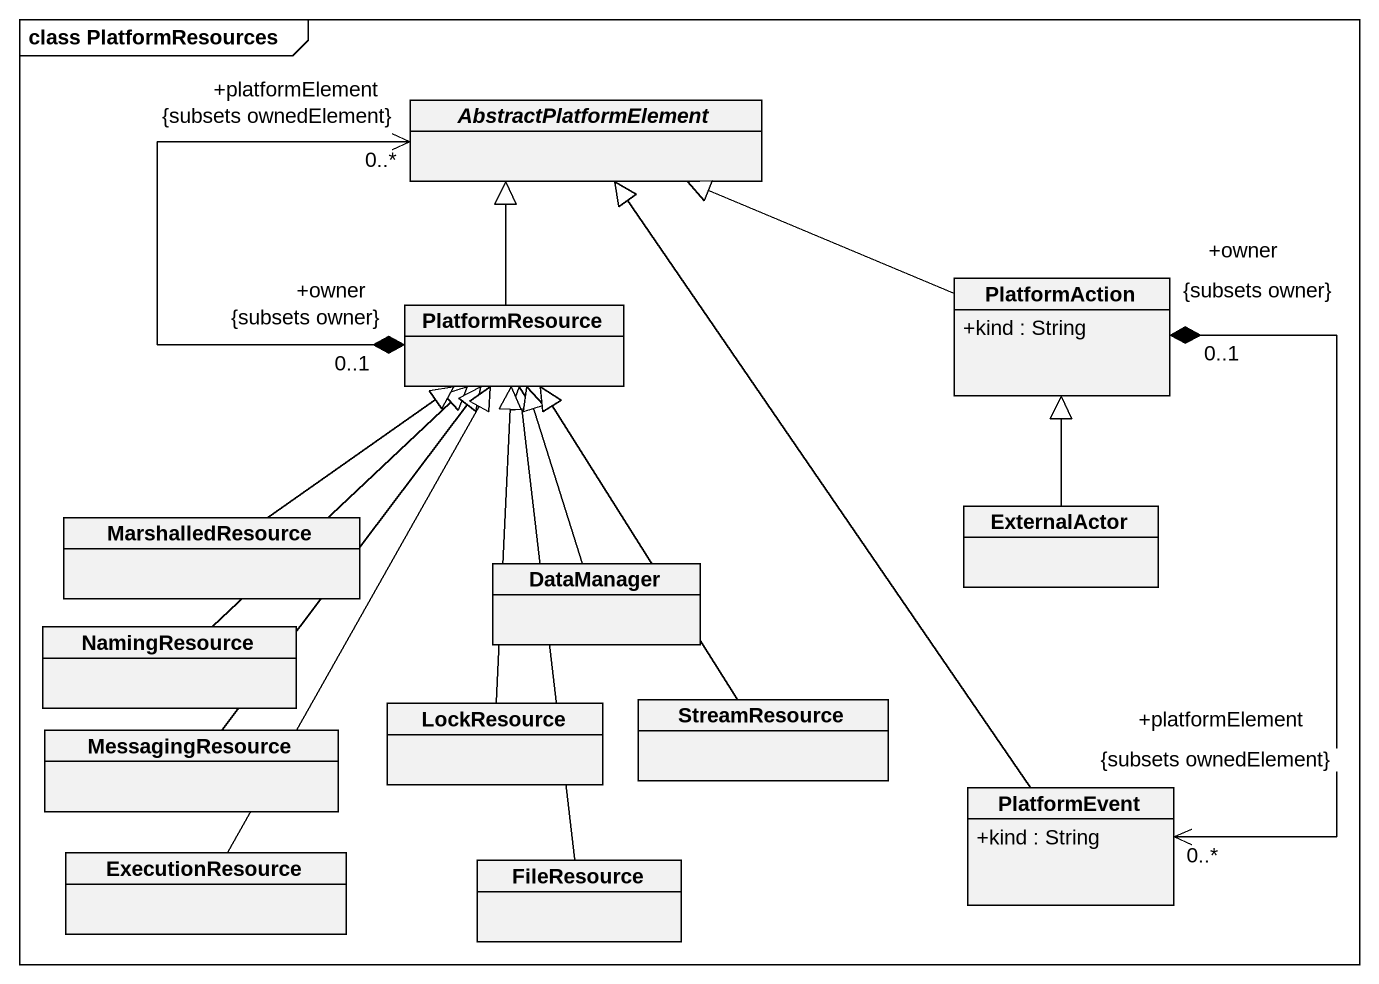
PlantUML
@startuml
mainframe class PlatformResources
hide circle
hide empty members
skinparam classAttributeIconSize 0
abstract class AbstractPlatformElement
class PlatformResource
class PlatformAction {
  +kind : String
}
class MarshalledResource
class DataManager
class ExternalActor
class NamingResource
class MessagingResource
class LockResource
class StreamResource
class PlatformEvent {
  +kind : String
}
class ExecutionResource
class FileResource
PlatformResource "+owner\n0..1\n{subsets owner}" *-up-> "+platformElement\n0..*\n{subsets ownedElement}" AbstractPlatformElement
PlatformResource -up-|> AbstractPlatformElement
PlatformAction -left-|> AbstractPlatformElement
PlatformAction "+owner\n0..1\n{subsets owner}" *--> "+platformElement\n0..*\n{subsets ownedElement}" PlatformEvent
MarshalledResource -up-|> PlatformResource
DataManager -up-|> PlatformResource
ExternalActor -up-|> PlatformAction
NamingResource -up-|> PlatformResource
MessagingResource -up-|> PlatformResource
LockResource -up-|> PlatformResource
StreamResource -up-|> PlatformResource
PlatformEvent -up-|> AbstractPlatformElement
ExecutionResource -up-|> PlatformResource
FileResource -up-|> PlatformResource
@enduml
